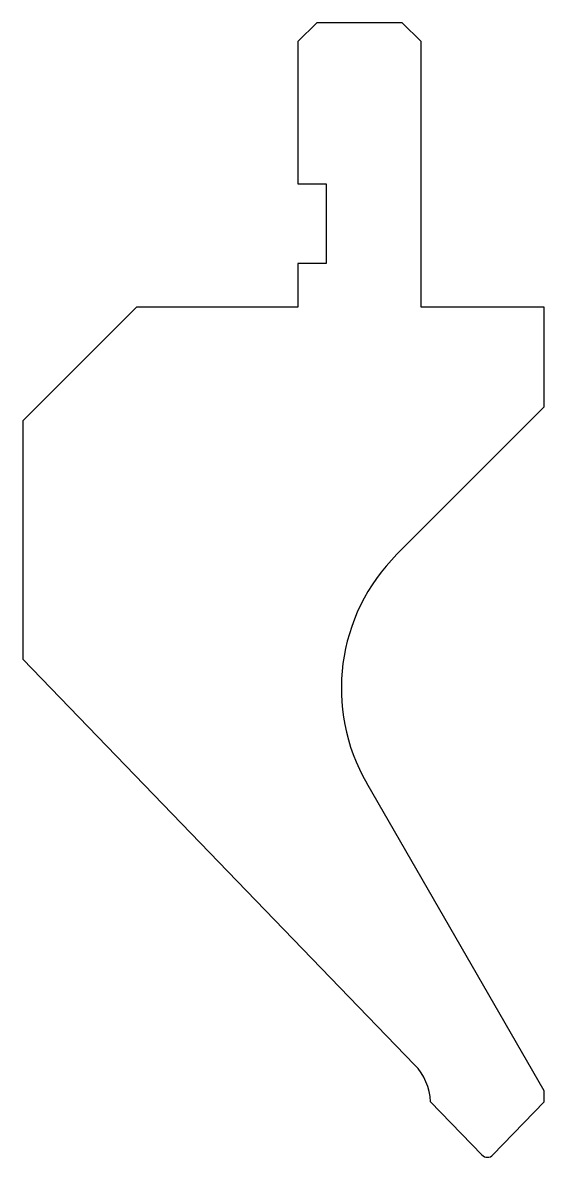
# Model space of a CAD drawing. Header units: metres. Extents: x -54 to 1, y -49 to 70.
import ezdxf

# ---------------------------------------------------------------- set-up
doc = ezdxf.new("R2010")
doc.units = ezdxf.units.M

msp = doc.modelspace()

# ---------------------------------------------------------------- linework, layer by layer
for p, q in [((-22.600005, 70.199986), (-24.600005, 68.199986)), ((-13.599996, 70.199986), (-22.600005, 70.199986)), ((-11.599996, 68.199986), (-13.599996, 70.199986)), ((-24.600005, 68.199986), (-24.600005, 53.199975)), ((-11.599996, 40.2), (-11.599996, 68.199986)), ((-24.600005, 53.199975), (-21.600003, 53.199975)), ((-21.600003, 53.199975), (-21.600003, 44.799975)), ((-24.600005, 44.799975), (-24.600005, 40.2)), ((-21.600003, 44.799975), (-24.600005, 44.799975)), ((-41.600001, 40.2), (-53.600001, 28.2)), ((-24.600005, 40.2), (-41.600001, 40.2)), ((1.400004, 40.2), (-11.599996, 40.2)), ((1.400004, 29.684275), (1.400004, 40.2)), ((-14.142136, 14.142136), (1.400004, 29.684275)), ((-53.600001, 28.2), (-53.600001, 3.098372)), ((-53.600001, 3.098372), (-12.277856, -39.691962)), ((1.400004, -42.424877), (-17.320508, -10)), ((1.400004, -43.58846), (1.400004, -42.424877)), ((-10.600002, -43.588462), (-5.175472, -49.205727)), ((-4.024528, -49.205727), (1.400004, -43.58846))]:
    msp.add_line(p, q)
for centre, radius, start, end in [((0, 0), 20, 135, 210), ((-16.594001, -43.860014), 6.000147, 2.593958, 44), ((-4.6, -48.65), 0.8, 224, 316)]:
    msp.add_arc(centre, radius, start, end)

doc.saveas('drawing.dxf')
